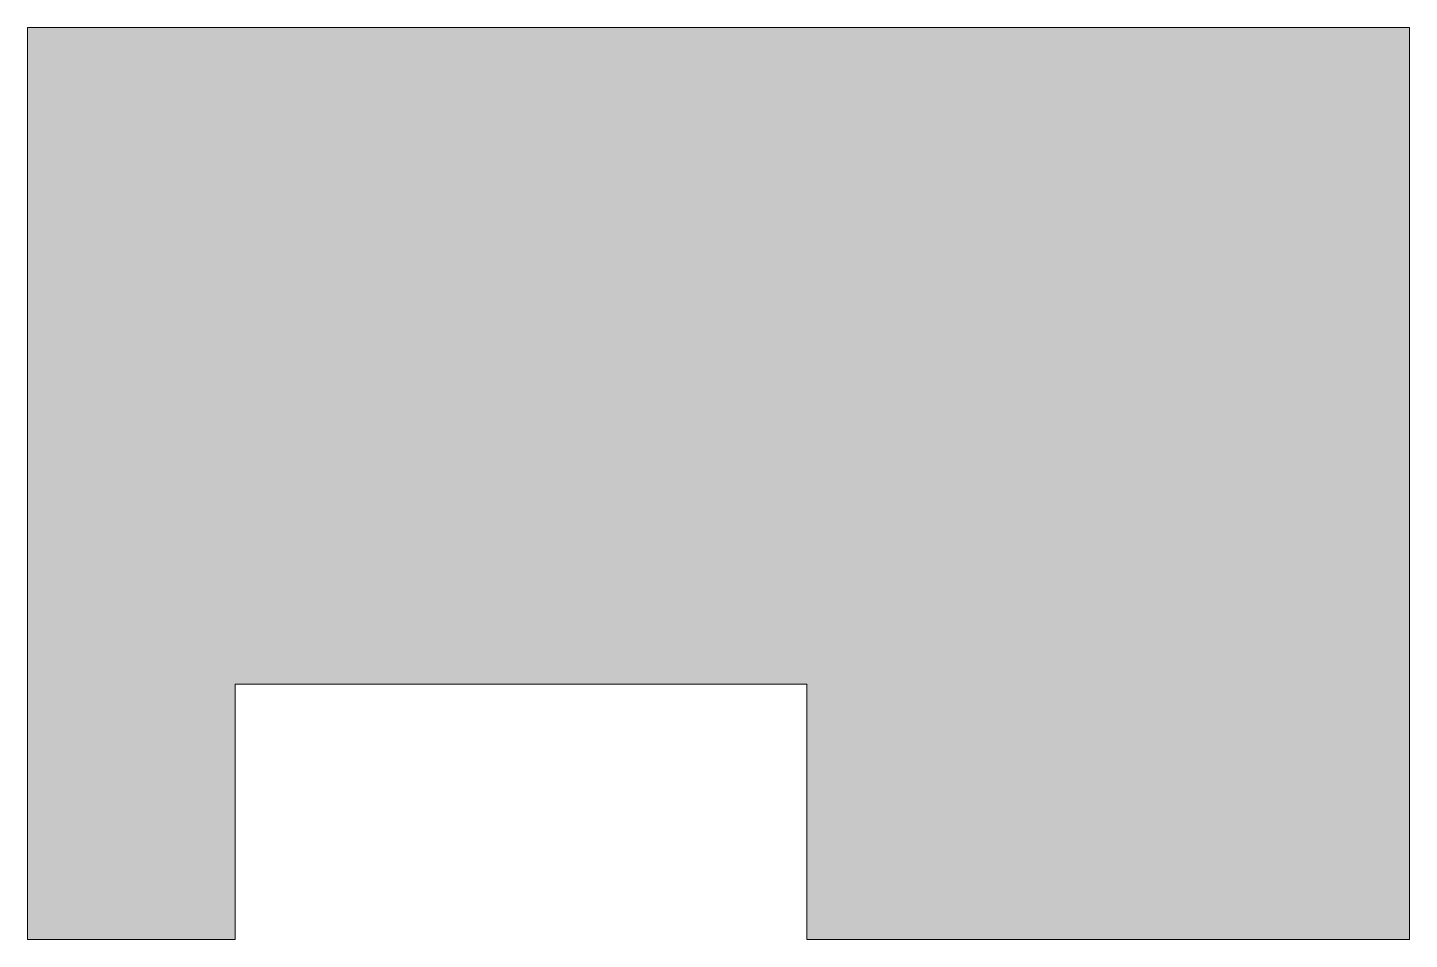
# Model space of a CAD drawing. Header units: inches. Extents: x -498 to -63, y -334 to -47.
import ezdxf

# ---------------------------------------------------------------- set-up
doc = ezdxf.new("R2010")
doc.units = ezdxf.units.IN
doc.header["$MEASUREMENT"] = 0
doc.layers.add('Livello 1', color=7, linetype='Continuous')

msp = doc.modelspace()

# ---------------------------------------------------------------- hatches: boundary and pattern name
at = {"layer": 'Livello 1', "true_color": 0xffffff}
h = msp.add_hatch(color=7, dxfattribs=at)
h.dxf.hatch_style = 2
h.paths.add_polyline_path([(-497.82, -47.27), (-497.82, -334.27), (-432.53, -334.27), (-432.53, -333.97), (-432.53, -253.97), (-252.53, -253.97), (-252.53, -333.97), (-252.53, -334.27), (-62.82, -334.27), (-62.82, -47.27)])

# ---------------------------------------------------------------- linework, layer by layer
at = {"layer": 'Livello 1', "lineweight": 0}
msp.add_lwpolyline([(-497.82, -47.27), (-497.82, -334.27), (-432.53, -334.27), (-432.53, -333.97), (-432.53, -253.97), (-252.53, -253.97), (-252.53, -333.97), (-252.53, -334.27), (-62.82, -334.27), (-62.82, -47.27), (-497.82, -47.27)], dxfattribs=at)

doc.saveas('drawing.dxf')
